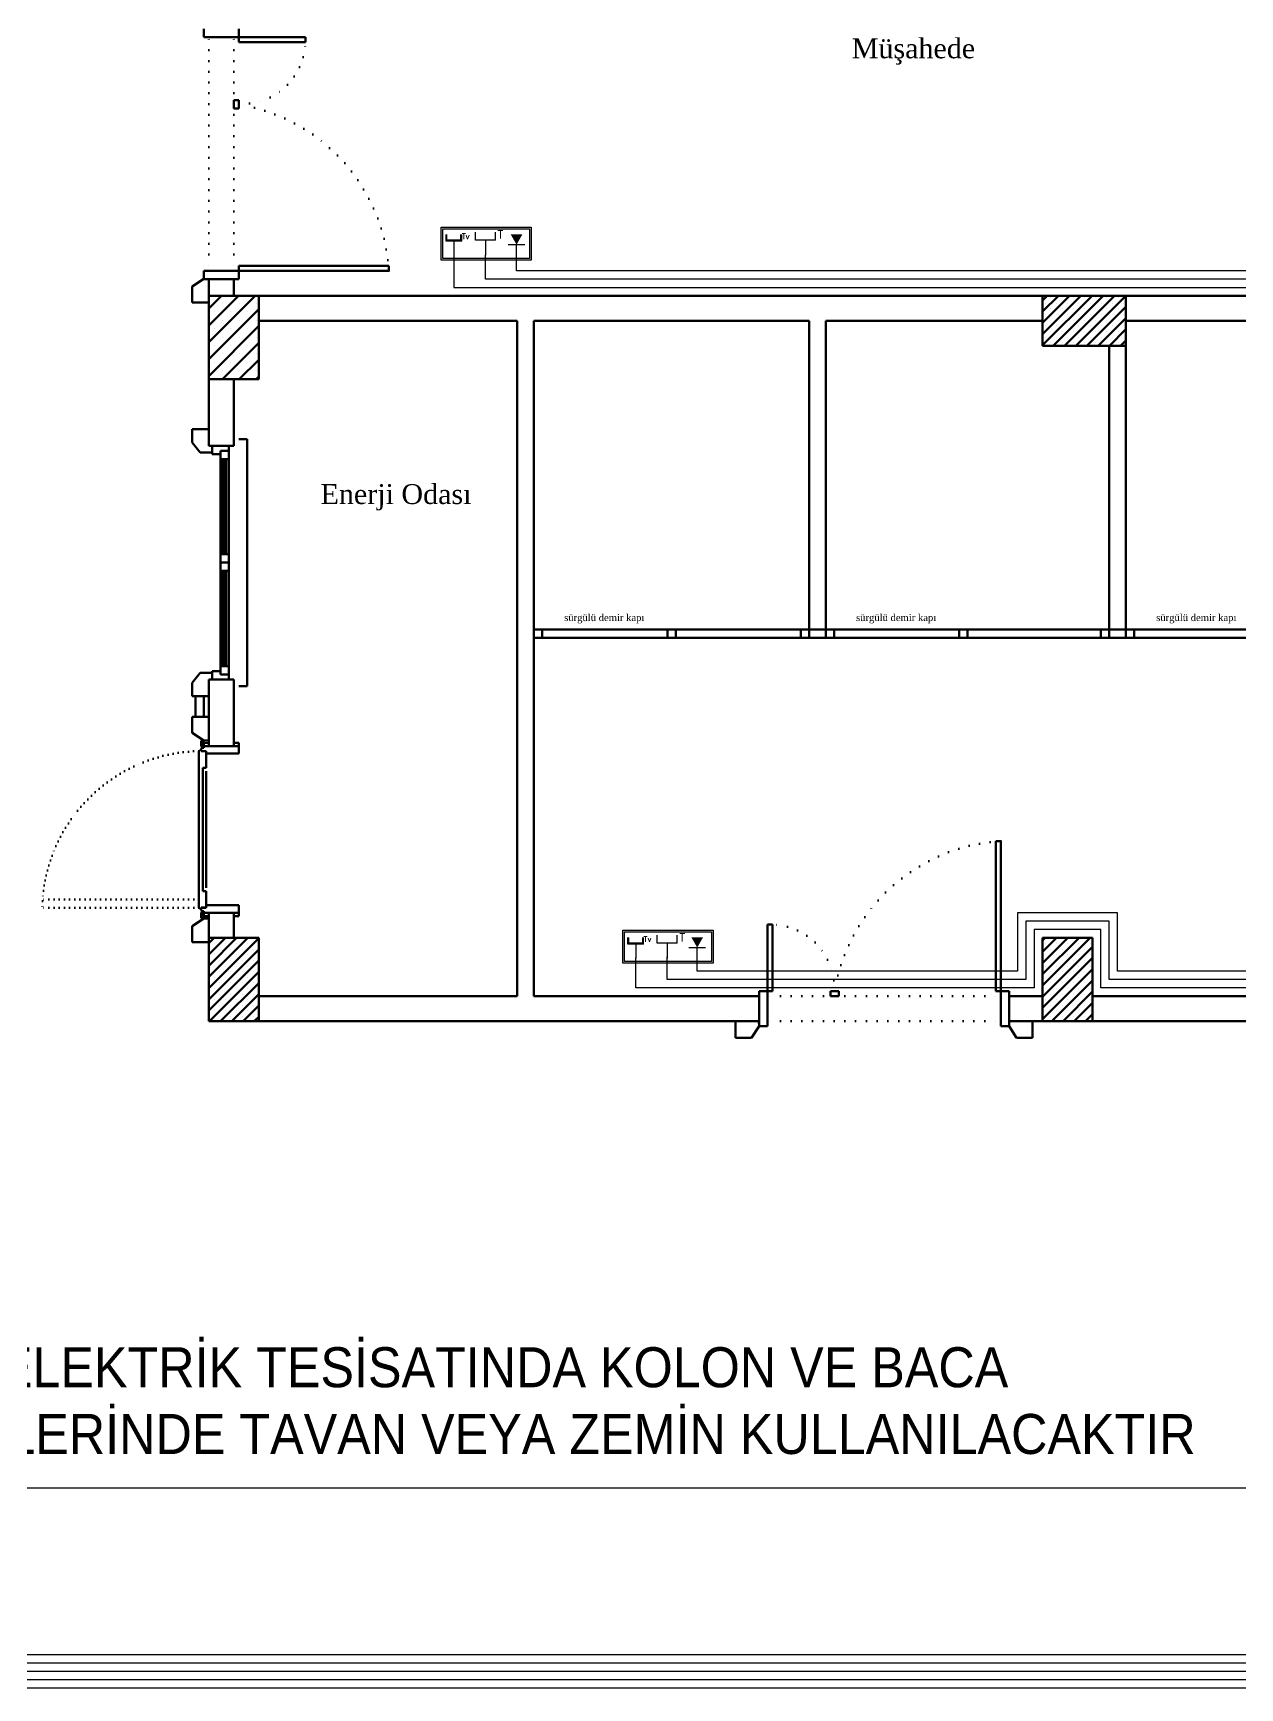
# Model space of a CAD drawing. Header units: millimetres. Extents: x 2046 to 14753, y 2361 to 29276.
# Drawn here: x 3135 to 3858, y 17176 to 18168 of the extents above; entities that cross this region are included whole.
import ezdxf

# ---------------------------------------------------------------- set-up
doc = ezdxf.new("R2010")
doc.units = ezdxf.units.MM
doc.linetypes.add('ACAD_ISO07W100', pattern=[3, 0, -3])
doc.linetypes.add('DOT', pattern=[6.35, 0, -6.35])
for name, color, linetype, lineweight in [('A.O. DUVAR', 7, 'Continuous', 50), ('priz', 12, 'Continuous', 25), ('TOPRAKLAMA', 44, 'Continuous', 18), ('yazi', 251, 'Continuous', 25)]:
    doc.layers.add(name, color=color, linetype=linetype, lineweight=lineweight)
for name, color, linetype in [('BLK-DATA', 2, 'Continuous'), ('Elektrik Yazı', 7, 'Continuous'), ('telefon', 6, 'Continuous'), ('tv', 4, 'Continuous')]:
    doc.layers.add(name, color=color, linetype=linetype)
doc.styles.add('A.O. MALZEME', font='times.ttf', dxfattribs={"height": 10})
doc.styles.add('ROMANS', font='romanstw.shx', dxfattribs={"width": 0.7})
doc.styles.add('UNIVCH', font='arial.ttf', dxfattribs={"width": 0.7, "height": 70})

# ---------------------------------------------------------------- blocks, each defined once
blk = doc.blocks.new('*U107')
at = {"layer": 'tv'}
for p, q in [((-7.8, 14.1), (-7.8, 20.6)), ((-7, 15), (-7, 20.6)), ((7, 15), (7, 20.6)), ((7.8, 14.1), (7.8, 20.6)), ((7.8, 14.1), (-7.8, 14.1)), ((7.8, 14.1), (-7.8, 14.1)), ((7, 15), (-7, 15)), ((0, 14.1), (0, 3.6))]:
    blk.add_line(p, q, dxfattribs=at)
blk.add_lwpolyline([(0, 3.6), (0, 0)], dxfattribs=at)
at = {"layer": 'tv', "color": 142, "style": 'ROMANS'}
blk.add_text('Tv', height=5.6, dxfattribs=at).set_placement((7.9, 16.2))
blk = doc.blocks.new('telefon')
at = {"layer": 'telefon'}
for p, q in [((-10, 15), (-10, 23)), ((10, 15), (10, 23)), ((10, 15), (-10, 15)), ((0, 15), (0, 0))]:
    blk.add_line(p, q, dxfattribs=at)
at = {"layer": 'telefon', "color": 142, "style": 'ROMANS'}
blk.add_text('T', height=8, dxfattribs=at).set_placement((12.3, 16.8))
blk = doc.blocks.new('*U108')
at = {"layer": 'tv'}
for p, q in [((-7.8, 14.1), (-7.8, 20.6)), ((-7, 15), (-7, 20.6)), ((7, 15), (7, 20.6)), ((7.8, 14.1), (7.8, 20.6)), ((7.8, 14.1), (-7.8, 14.1)), ((7.8, 14.1), (-7.8, 14.1)), ((7, 15), (-7, 15)), ((0, 14.1), (0, 3.6))]:
    blk.add_line(p, q, dxfattribs=at)
blk.add_lwpolyline([(0, 3.6), (0, 0)], dxfattribs=at)
at = {"layer": 'tv', "color": 142, "style": 'ROMANS'}
blk.add_text('Tv', height=5.6, dxfattribs=at).set_placement((7.9, 16.2))
blk = doc.blocks.new('DATA')
at = {"layer": 'BLK-DATA'}
for p, q in [((-10, 12.7), (10, 12.7)), ((0, 0), (0, 12.7))]:
    blk.add_line(p, q, dxfattribs=at)
blk.add_solid([(-7.1, 25.1), (7.1, 25.1), (0, 12.7)], dxfattribs=at)
blk = doc.blocks.new('ÖZEL NOT')
at = {"layer": 'Elektrik Yazı', "insert": (0, 81.17), "char_height": 24, "width": 884.0961, "attachment_point": 1, "style": 'UNIVCH'}
blk.add_mtext('{\\W0.9;NOT : ELEKTRİK TESİSATINDA KOLON VE BACA GEÇİŞLERİNDE TAVAN VEYA ZEMİN KULLANILACAKTIR}', dxfattribs=at)

msp = doc.modelspace()

# ---------------------------------------------------------------- linework, layer by layer
at = {"layer": 'A.O. DUVAR'}
for p, q in [((3236.96, 18165.858), (3236.96, 18170.858)), ((3257.96, 18170.858), (3257.96, 18165.858)), ((3257.96, 18165.858), (3236.96, 18165.858)), ((3257.96, 18162.858), (3257.96, 18165.858)), ((3257.96, 18165.858), (3297.96, 18165.858)), ((3297.96, 18162.858), (3257.96, 18162.858)), ((3297.96, 18165.858), (3297.96, 18162.858)), ((3257.96, 18128.121), (3254.96, 18128.121)), ((3254.96, 18128.121), (3254.96, 18123.121)), ((3254.96, 18123.121), (3257.96, 18123.121)), ((3257.96, 18123.121), (3257.96, 18128.121)), ((3257.96, 18025.858), (3236.96, 18025.858)), ((3236.96, 18025.858), (3236.96, 18020.858)), ((3236.96, 18020.858), (3257.96, 18020.858)), ((3239.96, 18010.858), (3239.96, 18020.858)), ((3239.96, 18020.858), (3254.96, 18020.858)), ((3254.96, 18020.858), (3254.96, 18010.858)), ((3347.96, 18028.858), (3257.96, 18028.858)), ((3257.96, 18028.858), (3257.96, 18025.858)), ((3257.96, 18025.858), (3347.96, 18025.858)), ((3257.96, 18020.858), (3257.96, 18025.858)), ((3347.96, 18025.858), (3347.96, 18028.858)), ((3239.96, 18010.858), (3269.96, 18010.858)), ((3239.96, 17960.858), (3239.96, 18010.858)), ((3254.96, 18010.858), (3239.96, 18010.858)), ((3269.96, 18010.858), (3269.96, 17960.858)), ((3269.96, 17995.858), (3269.96, 18010.858)), ((3269.96, 18010.858), (3739.96, 18010.858)), ((3739.96, 17980.858), (3739.96, 18010.858)), ((3739.96, 18010.858), (3789.96, 18010.858)), ((3739.96, 18010.858), (3739.96, 17995.858)), ((3789.96, 18010.858), (3789.96, 17980.858)), ((3789.96, 17995.858), (3789.96, 18010.858)), ((3789.96, 18010.858), (4304.96, 18010.858)), ((3239.96, 18006.858), (3239.96, 17930.858)), ((3239.96, 18006.858), (3239.96, 17930.858)), ((3424.96, 17995.858), (3269.96, 17995.858)), ((3424.96, 17590.858), (3424.96, 17995.858)), ((3599.96, 17995.858), (3434.96, 17995.858)), ((3434.96, 17995.858), (3434.96, 17590.858)), ((3599.96, 17810.858), (3599.96, 17995.858)), ((3739.96, 17995.858), (3609.96, 17995.858)), ((3609.96, 17995.858), (3609.96, 17810.858)), ((3954.96, 17995.858), (3789.96, 17995.858)), ((3789.96, 17980.858), (3739.96, 17980.858)), ((3789.96, 17980.858), (3779.96, 17980.858)), ((3779.96, 17980.858), (3779.96, 17810.858)), ((3789.96, 17810.858), (3789.96, 17980.858)), ((3269.96, 17960.858), (3239.96, 17960.858)), ((3254.96, 17960.858), (3239.96, 17960.858)), ((3239.96, 17960.858), (3239.96, 17920.858)), ((3254.96, 17920.858), (3254.96, 17960.858)), ((3239.96, 17920.858), (3254.96, 17920.858)), ((3241.96, 17915.858), (3241.96, 17920.858)), ((3241.96, 17920.858), (3251.96, 17920.858)), ((3241.96, 17915.858), (3241.96, 17920.858)), ((3241.96, 17920.858), (3251.96, 17920.858)), ((3251.96, 17920.858), (3251.96, 17917.858)), ((3251.96, 17920.858), (3251.96, 17917.858)), ((3257.96, 17924.858), (3262.96, 17924.858)), ((3257.96, 17924.858), (3262.96, 17924.858)), ((3262.96, 17924.858), (3262.96, 17776.858)), ((3262.96, 17924.858), (3262.96, 17776.858)), ((3246.96, 17915.858), (3241.96, 17915.858)), ((3246.96, 17915.858), (3241.96, 17915.858)), ((3251.96, 17917.858), (3246.96, 17917.858)), ((3246.96, 17917.858), (3246.96, 17915.858)), ((3246.96, 17912.858), (3246.96, 17917.858)), ((3246.96, 17917.858), (3251.96, 17917.858)), ((3251.96, 17917.858), (3246.96, 17917.858)), ((3246.96, 17917.858), (3246.96, 17915.858)), ((3246.96, 17912.858), (3246.96, 17917.858)), ((3246.96, 17917.858), (3251.96, 17917.858)), ((3246.96, 17855.858), (3246.96, 17912.858)), ((3251.96, 17912.858), (3246.96, 17912.858)), ((3246.96, 17855.858), (3246.96, 17912.858)), ((3251.96, 17912.858), (3246.96, 17912.858)), ((3248.46, 17912.858), (3248.46, 17855.858)), ((3248.46, 17912.858), (3248.46, 17855.858)), ((3249.46, 17912.858), (3249.46, 17855.858)), ((3249.46, 17912.858), (3249.46, 17855.858)), ((3250.46, 17912.858), (3250.46, 17855.858)), ((3250.46, 17912.858), (3250.46, 17855.858)), ((3251.96, 17917.858), (3251.96, 17912.858)), ((3251.96, 17917.858), (3251.96, 17912.858)), ((3251.96, 17912.858), (3251.96, 17855.858)), ((3251.96, 17912.858), (3251.96, 17855.858)), ((3246.96, 17850.858), (3246.96, 17855.858)), ((3246.96, 17855.858), (3251.96, 17855.858)), ((3246.96, 17850.858), (3246.96, 17855.858)), ((3246.96, 17855.858), (3251.96, 17855.858)), ((3251.96, 17855.858), (3251.96, 17850.858)), ((3251.96, 17855.858), (3251.96, 17850.858)), ((3251.96, 17850.858), (3246.96, 17850.858)), ((3251.96, 17850.858), (3246.96, 17850.858)), ((3246.96, 17850.858), (3246.96, 17845.858)), ((3251.96, 17850.858), (3246.96, 17850.858)), ((3251.96, 17850.858), (3246.96, 17850.858)), ((3246.96, 17850.858), (3246.96, 17845.858)), ((3246.96, 17845.858), (3251.96, 17845.858)), ((3246.96, 17845.858), (3246.96, 17788.858)), ((3246.96, 17845.858), (3251.96, 17845.858)), ((3246.96, 17845.858), (3246.96, 17788.858)), ((3248.46, 17788.858), (3248.46, 17845.858)), ((3248.46, 17788.858), (3248.46, 17845.858)), ((3249.46, 17788.858), (3249.46, 17845.858)), ((3249.46, 17788.858), (3249.46, 17845.858)), ((3250.46, 17788.858), (3250.46, 17845.858)), ((3250.46, 17788.858), (3250.46, 17845.858)), ((3251.96, 17845.858), (3251.96, 17850.858)), ((3251.96, 17845.858), (3251.96, 17850.858)), ((3251.96, 17788.858), (3251.96, 17845.858)), ((3251.96, 17788.858), (3251.96, 17845.858)), ((4304.96, 17810.858), (3434.96, 17810.858)), ((3434.96, 17810.858), (3439.96, 17810.858)), ((3434.96, 17805.858), (3434.96, 17810.858)), ((4304.96, 17805.858), (3434.96, 17805.858)), ((3439.96, 17805.858), (3434.96, 17805.858)), ((3439.96, 17810.858), (3439.96, 17805.858)), ((3514.96, 17810.858), (3519.96, 17810.858)), ((3514.96, 17805.858), (3514.96, 17810.858)), ((3519.96, 17805.858), (3514.96, 17805.858)), ((3519.96, 17810.858), (3519.96, 17805.858)), ((3594.96, 17810.858), (3599.96, 17810.858)), ((3594.96, 17805.858), (3594.96, 17810.858)), ((3599.96, 17805.858), (3594.96, 17805.858)), ((3599.96, 17810.858), (3599.96, 17805.858)), ((3609.96, 17810.858), (3599.96, 17810.858)), ((3609.96, 17810.858), (3614.96, 17810.858)), ((3609.96, 17805.858), (3609.96, 17810.858)), ((3614.96, 17805.858), (3609.96, 17805.858)), ((3614.96, 17810.858), (3614.96, 17805.858)), ((3689.96, 17810.858), (3694.96, 17810.858)), ((3689.96, 17805.858), (3689.96, 17810.858)), ((3694.96, 17805.858), (3689.96, 17805.858)), ((3694.96, 17810.858), (3694.96, 17805.858)), ((3774.96, 17810.858), (3779.96, 17810.858)), ((3774.96, 17805.858), (3774.96, 17810.858)), ((3779.96, 17805.858), (3774.96, 17805.858)), ((3779.96, 17810.858), (3779.96, 17805.858)), ((3779.96, 17810.858), (3789.96, 17810.858)), ((3789.96, 17810.858), (3794.96, 17810.858)), ((3789.96, 17805.858), (3789.96, 17810.858)), ((3794.96, 17805.858), (3789.96, 17805.858)), ((3794.96, 17810.858), (3794.96, 17805.858)), ((3241.96, 17785.858), (3241.96, 17780.858)), ((3246.96, 17785.858), (3241.96, 17785.858)), ((3241.96, 17785.858), (3241.96, 17780.858)), ((3246.96, 17785.858), (3241.96, 17785.858)), ((3251.96, 17788.858), (3246.96, 17788.858)), ((3246.96, 17788.858), (3246.96, 17783.858)), ((3251.96, 17788.858), (3246.96, 17788.858)), ((3246.96, 17788.858), (3246.96, 17783.858)), ((3246.96, 17783.858), (3246.96, 17785.858)), ((3246.96, 17783.858), (3246.96, 17785.858)), ((3251.96, 17783.858), (3246.96, 17783.858)), ((3246.96, 17783.858), (3251.96, 17783.858)), ((3251.96, 17783.858), (3246.96, 17783.858)), ((3246.96, 17783.858), (3251.96, 17783.858)), ((3251.96, 17783.858), (3251.96, 17788.858)), ((3251.96, 17783.858), (3251.96, 17788.858)), ((3251.96, 17780.858), (3251.96, 17783.858)), ((3251.96, 17780.858), (3251.96, 17783.858)), ((3239.96, 17780.858), (3239.96, 17740.858)), ((3254.96, 17780.858), (3239.96, 17780.858)), ((3241.96, 17780.858), (3251.96, 17780.858)), ((3241.96, 17780.858), (3251.96, 17780.858)), ((3254.96, 17740.858), (3254.96, 17780.858)), ((3262.96, 17776.858), (3257.96, 17776.858)), ((3262.96, 17776.858), (3257.96, 17776.858)), ((3231.96, 17770.858), (3231.96, 17758.386)), ((3236.96, 17770.858), (3236.96, 17758.386)), ((3239.96, 17770.858), (3239.96, 17758.386)), ((3239.96, 17770.858), (3239.96, 17758.386)), ((3235.96, 17744.388), (3235.46, 17743.888)), ((3235.46, 17743.888), (3235.46, 17740.888)), ((3236.91, 17744.388), (3235.96, 17744.388)), ((3236.91, 17740.388), (3236.91, 17744.388)), ((3236.96, 17740.91), (3236.96, 17742.91)), ((3236.96, 17742.91), (3239.96, 17742.91)), ((3239.96, 17742.91), (3239.96, 17740.91)), ((3257.96, 17742.91), (3254.96, 17742.91)), ((3254.96, 17742.91), (3254.96, 17740.91)), ((3257.96, 17740.91), (3257.96, 17742.91)), ((3234.899, 17738.411), (3234.033, 17737.911)), ((3234.033, 17737.911), (3234.033, 17643.858)), ((3235.399, 17738.411), (3234.899, 17738.411)), ((3235.399, 17738.411), (3235.4, 17737.726)), ((3235.4, 17737.726), (3238.399, 17737.726)), ((3235.46, 17740.888), (3235.96, 17740.388)), ((3235.46, 17739.388), (3235.96, 17739.888)), ((3235.46, 17737.91), (3235.46, 17739.388)), ((3238.46, 17737.91), (3235.46, 17737.91)), ((3235.96, 17740.388), (3236.91, 17740.388)), ((3235.96, 17739.888), (3236.96, 17739.888)), ((3236.96, 17740.91), (3239.96, 17740.91)), ((3236.96, 17739.888), (3236.96, 17740.91)), ((3238.399, 17727.726), (3238.399, 17737.726)), ((3238.46, 17736.41), (3238.46, 17737.91)), ((3257.96, 17736.41), (3238.46, 17736.41)), ((3239.96, 17740.91), (3254.96, 17740.91)), ((3239.96, 17740.858), (3254.96, 17740.858)), ((3254.96, 17740.91), (3257.96, 17740.91)), ((3257.96, 17740.91), (3257.96, 17736.41)), ((3236.399, 17653.91), (3236.399, 17727.726)), ((3238.399, 17727.726), (3236.399, 17727.726)), ((3238.399, 17655.91), (3238.399, 17725.726)), ((3714.96, 17683.858), (3711.96, 17683.858)), ((3711.96, 17683.858), (3711.96, 17593.858)), ((3714.96, 17593.858), (3714.96, 17683.858)), ((3238.395, 17653.91), (3236.399, 17653.91)), ((3238.399, 17646.911), (3238.399, 17653.91)), ((3234.033, 17643.858), (3234.899, 17643.358)), ((3234.899, 17643.358), (3235.399, 17643.358)), ((3235.399, 17643.358), (3235.399, 17643.983)), ((3238.399, 17643.983), (3235.399, 17643.983)), ((3235.46, 17643.91), (3235.46, 17642.358)), ((3238.46, 17643.91), (3235.46, 17643.91)), ((3238.399, 17643.983), (3238.399, 17646.911)), ((3257.96, 17645.41), (3238.46, 17645.41)), ((3238.46, 17645.41), (3238.46, 17643.91)), ((3257.96, 17640.91), (3257.96, 17645.41)), ((3235.46, 17642.358), (3235.96, 17641.858)), ((3235.46, 17640.933), (3235.96, 17641.433)), ((3235.46, 17637.933), (3235.46, 17640.933)), ((3235.96, 17637.433), (3235.46, 17637.933)), ((3235.96, 17641.858), (3236.96, 17641.858)), ((3235.96, 17641.433), (3236.91, 17641.433)), ((3236.91, 17637.433), (3235.96, 17637.433)), ((3236.91, 17641.433), (3236.91, 17637.433)), ((3236.96, 17641.858), (3236.96, 17640.91)), ((3236.96, 17640.91), (3236.96, 17638.91)), ((3236.96, 17640.91), (3239.96, 17640.91)), ((3236.96, 17638.91), (3239.96, 17638.91)), ((3239.96, 17640.91), (3254.96, 17640.91)), ((3239.96, 17638.91), (3239.96, 17640.91)), ((3254.96, 17640.858), (3239.96, 17640.858)), ((3239.96, 17640.858), (3239.96, 17625.858)), ((3254.96, 17638.91), (3254.96, 17640.91)), ((3254.96, 17640.91), (3257.96, 17640.91)), ((3254.96, 17625.858), (3254.96, 17640.858)), ((3257.96, 17638.91), (3254.96, 17638.91)), ((3257.96, 17640.91), (3257.96, 17638.91)), ((3574.96, 17633.858), (3577.96, 17633.858)), ((3574.96, 17593.858), (3574.96, 17633.858)), ((3577.96, 17633.858), (3577.96, 17593.858)), ((3239.96, 17625.858), (3269.96, 17625.858)), ((3239.96, 17575.858), (3239.96, 17625.858)), ((3239.96, 17625.858), (3254.96, 17625.858)), ((3269.96, 17625.858), (3269.96, 17575.858)), ((3739.96, 17625.858), (3769.96, 17625.858)), ((3739.96, 17575.858), (3739.96, 17625.858)), ((3769.96, 17625.858), (3769.96, 17575.858)), ((3569.96, 17572.858), (3569.96, 17593.858)), ((3569.96, 17593.858), (3574.96, 17593.858)), ((3577.96, 17593.858), (3574.96, 17593.858)), ((3574.96, 17593.858), (3574.96, 17572.858)), ((3617.698, 17593.858), (3612.698, 17593.858)), ((3612.698, 17593.858), (3612.698, 17590.858)), ((3617.698, 17590.858), (3617.698, 17593.858)), ((3711.96, 17593.858), (3714.96, 17593.858)), ((3719.96, 17593.858), (3714.96, 17593.858)), ((3714.96, 17593.858), (3714.96, 17572.858)), ((3719.96, 17572.858), (3719.96, 17593.858)), ((3269.96, 17575.858), (3269.96, 17590.858)), ((3269.96, 17590.858), (3424.96, 17590.858)), ((3434.96, 17590.858), (3569.96, 17590.858)), ((3569.96, 17590.858), (3569.96, 17575.858)), ((3612.698, 17590.858), (3617.698, 17590.858)), ((3719.96, 17590.858), (3739.96, 17590.858)), ((3719.96, 17575.858), (3719.96, 17590.858)), ((3739.96, 17590.858), (3739.96, 17575.858)), ((3769.96, 17575.858), (3769.96, 17590.858)), ((3769.96, 17590.858), (3969.96, 17590.858)), ((3269.96, 17575.858), (3239.96, 17575.858)), ((3569.96, 17575.858), (3269.96, 17575.858)), ((3739.96, 17575.858), (3719.96, 17575.858)), ((3769.96, 17575.858), (3739.96, 17575.858)), ((3969.96, 17575.858), (3769.96, 17575.858)), ((3574.96, 17572.858), (3569.96, 17572.858)), ((3714.96, 17572.858), (3719.96, 17572.858))]:
    msp.add_line(p, q, dxfattribs=at)
at = {"layer": 'A.O. DUVAR', "linetype": 'DOT'}
for p, q in [((3239.96, 18125.858), (3239.96, 18165.858)), ((3254.96, 18125.858), (3254.96, 18165.858)), ((3239.96, 18125.858), (3239.96, 18025.858)), ((3254.96, 18125.858), (3254.96, 18025.858)), ((3614.96, 17590.858), (3574.96, 17590.858)), ((3614.96, 17590.858), (3714.96, 17590.858)), ((3614.96, 17575.858), (3574.96, 17575.858)), ((3614.96, 17575.858), (3714.96, 17575.858))]:
    msp.add_line(p, q, dxfattribs=at)
at = {"layer": 'A.O. DUVAR', "ltscale": 100}
for p, q in [((3236.96, 18020.941), (3229.96, 18016.419)), ((3236.96, 18020.941), (3229.96, 18016.419)), ((3239.96, 18020.858), (3236.96, 18020.941)), ((3239.96, 18020.858), (3236.96, 18020.941)), ((3239.96, 18016.858), (3239.96, 18020.858)), ((3239.96, 18016.858), (3239.96, 18020.858)), ((3229.96, 18016.419), (3229.96, 18006.858)), ((3229.96, 18016.419), (3229.96, 18006.858)), ((3239.96, 18006.858), (3239.96, 18016.858)), ((3239.96, 18016.858), (3239.96, 18016.858)), ((3239.96, 18006.858), (3239.96, 18016.858)), ((3239.96, 18016.858), (3239.96, 18016.858)), ((3229.96, 18006.858), (3239.96, 18006.858)), ((3229.96, 18006.858), (3239.96, 18006.858)), ((3229.96, 17922.873), (3229.96, 17930.858)), ((3229.96, 17930.858), (3239.96, 17930.858)), ((3229.96, 17922.873), (3229.96, 17930.858)), ((3229.96, 17930.858), (3239.96, 17930.858)), ((3239.96, 17930.858), (3239.96, 17920.858)), ((3239.96, 17930.858), (3239.96, 17920.858)), ((3234.759, 17916.858), (3229.96, 17922.873)), ((3234.759, 17916.858), (3229.96, 17922.873)), ((3239.96, 17920.858), (3241.96, 17920.858)), ((3239.96, 17920.858), (3241.96, 17920.858)), ((3241.96, 17920.858), (3241.96, 17916.858)), ((3241.96, 17920.858), (3241.96, 17916.858)), ((3241.96, 17916.858), (3234.759, 17916.858)), ((3241.96, 17916.858), (3234.759, 17916.858)), ((3234.759, 17784.858), (3229.96, 17778.843)), ((3234.759, 17784.858), (3229.96, 17778.843)), ((3241.96, 17784.858), (3234.759, 17784.858)), ((3241.96, 17784.858), (3234.759, 17784.858)), ((3241.96, 17780.858), (3241.96, 17784.858)), ((3241.96, 17780.858), (3241.96, 17784.858)), ((3229.96, 17778.843), (3229.96, 17770.858)), ((3229.96, 17778.843), (3229.96, 17770.858)), ((3239.96, 17770.858), (3239.96, 17780.858)), ((3239.96, 17780.858), (3241.96, 17780.858)), ((3239.96, 17770.858), (3239.96, 17780.858)), ((3239.96, 17780.858), (3241.96, 17780.858)), ((3229.96, 17770.858), (3239.96, 17770.858)), ((3229.96, 17770.858), (3239.96, 17770.858)), ((3229.96, 17748.825), (3229.96, 17758.386)), ((3229.96, 17758.386), (3239.96, 17758.386)), ((3229.96, 17748.825), (3229.96, 17758.386)), ((3229.96, 17758.386), (3239.96, 17758.386)), ((3239.96, 17758.386), (3239.96, 17748.386)), ((3239.96, 17758.386), (3239.96, 17748.386)), ((3236.96, 17744.303), (3229.96, 17748.825)), ((3236.96, 17744.303), (3229.96, 17748.825)), ((3239.96, 17744.386), (3236.96, 17744.303)), ((3239.96, 17744.386), (3236.96, 17744.303)), ((3239.96, 17748.386), (3239.96, 17748.386)), ((3239.96, 17748.386), (3239.96, 17744.386)), ((3239.96, 17748.386), (3239.96, 17748.386)), ((3239.96, 17748.386), (3239.96, 17744.386)), ((3236.96, 17637.465), (3229.96, 17632.943)), ((3236.96, 17637.465), (3229.96, 17632.943)), ((3229.96, 17632.943), (3229.96, 17623.383)), ((3229.96, 17632.943), (3229.96, 17623.383)), ((3239.96, 17637.383), (3236.96, 17637.465)), ((3239.96, 17637.383), (3236.96, 17637.465)), ((3239.96, 17633.383), (3239.96, 17637.383)), ((3239.96, 17633.383), (3239.96, 17637.383)), ((3239.96, 17623.383), (3239.96, 17633.383)), ((3239.96, 17633.383), (3239.96, 17633.383)), ((3239.96, 17623.383), (3239.96, 17633.383)), ((3239.96, 17633.383), (3239.96, 17633.383)), ((3229.96, 17623.383), (3239.96, 17623.383)), ((3229.96, 17623.383), (3239.96, 17623.383)), ((3555.878, 17565.858), (3555.878, 17575.858)), ((3555.878, 17575.858), (3565.878, 17575.858)), ((3555.878, 17565.858), (3555.878, 17575.858)), ((3555.878, 17575.858), (3565.878, 17575.858)), ((3565.878, 17575.858), (3565.878, 17575.858)), ((3565.878, 17575.858), (3569.878, 17575.858)), ((3565.878, 17575.858), (3565.878, 17575.858)), ((3565.878, 17575.858), (3569.878, 17575.858)), ((3569.878, 17575.858), (3569.96, 17572.858)), ((3569.878, 17575.858), (3569.96, 17572.858)), ((3719.96, 17575.858), (3719.878, 17572.858)), ((3719.96, 17575.858), (3719.878, 17572.858)), ((3723.96, 17575.858), (3719.96, 17575.858)), ((3723.96, 17575.858), (3719.96, 17575.858)), ((3733.96, 17575.858), (3723.96, 17575.858)), ((3723.96, 17575.858), (3723.96, 17575.858)), ((3733.96, 17575.858), (3723.96, 17575.858)), ((3723.96, 17575.858), (3723.96, 17575.858)), ((3733.96, 17565.858), (3733.96, 17575.858)), ((3733.96, 17565.858), (3733.96, 17575.858)), ((3565.439, 17565.858), (3555.878, 17565.858)), ((3565.439, 17565.858), (3555.878, 17565.858)), ((3569.96, 17572.858), (3565.439, 17565.858)), ((3569.96, 17572.858), (3565.439, 17565.858)), ((3719.878, 17572.858), (3724.4, 17565.858)), ((3719.878, 17572.858), (3724.4, 17565.858)), ((3724.4, 17565.858), (3733.96, 17565.858)), ((3724.4, 17565.858), (3733.96, 17565.858))]:
    msp.add_line(p, q, dxfattribs=at)
at = {"layer": 'A.O. DUVAR', "linetype": 'Continuous', "ltscale": 10}
for p, q in [((3239.96, 18003.172), (3247.646, 18010.858)), ((3239.96, 17993.07), (3257.749, 18010.858)), ((3239.96, 17982.967), (3267.852, 18010.858)), ((3739.96, 18008.136), (3742.683, 18010.858)), ((3739.96, 18001.4), (3749.418, 18010.858)), ((3739.96, 17994.665), (3756.153, 18010.858)), ((3739.96, 17987.93), (3762.889, 18010.858)), ((3739.96, 17981.195), (3769.624, 18010.858)), ((3744.896, 18009.704), (3744.896, 18009.704)), ((3746.359, 17980.858), (3776.359, 18010.858)), ((3751.631, 18009.704), (3751.631, 18009.704)), ((3753.094, 17980.858), (3783.094, 18010.858)), ((3758.366, 18009.704), (3758.366, 18009.704)), ((3759.829, 17980.858), (3789.829, 18010.858)), ((3765.102, 18009.704), (3765.102, 18009.704)), ((3771.837, 18009.704), (3771.837, 18009.704)), ((3778.572, 18009.704), (3778.572, 18009.704)), ((3785.307, 18009.704), (3785.307, 18009.704)), ((3239.96, 17972.864), (3269.96, 18002.864)), ((3243.124, 18001.285), (3243.124, 18001.285)), ((3248.176, 18006.336), (3248.176, 18006.336)), ((3253.227, 18001.285), (3253.227, 18001.285)), ((3258.278, 18006.336), (3258.278, 18006.336)), ((3263.33, 18001.285), (3263.33, 18001.285)), ((3268.381, 18006.336), (3268.381, 18006.336)), ((3741.528, 18006.336), (3741.528, 18006.336)), ((3744.896, 18002.968), (3744.896, 18002.968)), ((3748.264, 18006.336), (3748.264, 18006.336)), ((3751.631, 18002.968), (3751.631, 18002.968)), ((3754.999, 18006.336), (3754.999, 18006.336)), ((3758.366, 18002.968), (3758.366, 18002.968)), ((3761.734, 18006.336), (3761.734, 18006.336)), ((3765.102, 18002.968), (3765.102, 18002.968)), ((3766.565, 17980.858), (3789.96, 18004.254)), ((3768.469, 18006.336), (3768.469, 18006.336)), ((3771.837, 18002.968), (3771.837, 18002.968)), ((3775.204, 18006.336), (3775.204, 18006.336)), ((3778.572, 18002.968), (3778.572, 18002.968)), ((3781.94, 18006.336), (3781.94, 18006.336)), ((3785.307, 18002.968), (3785.307, 18002.968)), ((3788.675, 18006.336), (3788.675, 18006.336)), ((3239.96, 17962.761), (3269.96, 17992.761)), ((3243.124, 17991.182), (3243.124, 17991.182)), ((3248.176, 17996.233), (3248.176, 17996.233)), ((3253.227, 17991.182), (3253.227, 17991.182)), ((3258.278, 17996.233), (3258.278, 17996.233)), ((3263.33, 17991.182), (3263.33, 17991.182)), ((3268.381, 17996.233), (3268.381, 17996.233)), ((3741.528, 17999.601), (3741.528, 17999.601)), ((3741.528, 17992.866), (3741.528, 17992.866)), ((3744.896, 17996.233), (3744.896, 17996.233)), ((3748.264, 17999.601), (3748.264, 17999.601)), ((3748.264, 17992.866), (3748.264, 17992.866)), ((3751.631, 17996.233), (3751.631, 17996.233)), ((3754.999, 17999.601), (3754.999, 17999.601)), ((3754.999, 17992.866), (3754.999, 17992.866)), ((3758.366, 17996.233), (3758.366, 17996.233)), ((3761.734, 17999.601), (3761.734, 17999.601)), ((3761.734, 17992.866), (3761.734, 17992.866)), ((3765.102, 17996.233), (3765.102, 17996.233)), ((3768.469, 17999.601), (3768.469, 17999.601)), ((3768.469, 17992.866), (3768.469, 17992.866)), ((3771.837, 17996.233), (3771.837, 17996.233)), ((3773.3, 17980.858), (3789.96, 17997.519)), ((3775.204, 17999.601), (3775.204, 17999.601)), ((3775.204, 17992.866), (3775.204, 17992.866)), ((3778.572, 17996.233), (3778.572, 17996.233)), ((3780.035, 17980.858), (3789.96, 17990.784)), ((3781.94, 17999.601), (3781.94, 17999.601)), ((3781.94, 17992.866), (3781.94, 17992.866)), ((3785.307, 17996.233), (3785.307, 17996.233)), ((3788.675, 17999.601), (3788.675, 17999.601)), ((3788.675, 17992.866), (3788.675, 17992.866)), ((3243.124, 17981.079), (3243.124, 17981.079)), ((3248.16, 17960.858), (3269.96, 17982.658)), ((3248.176, 17986.13), (3248.176, 17986.13)), ((3253.227, 17981.079), (3253.227, 17981.079)), ((3258.278, 17986.13), (3258.278, 17986.13)), ((3263.33, 17981.079), (3263.33, 17981.079)), ((3268.381, 17986.13), (3268.381, 17986.13)), ((3741.528, 17986.13), (3741.528, 17986.13)), ((3744.896, 17989.498), (3744.896, 17989.498)), ((3744.896, 17982.763), (3744.896, 17982.763)), ((3748.264, 17986.13), (3748.264, 17986.13)), ((3751.631, 17989.498), (3751.631, 17989.498)), ((3751.631, 17982.763), (3751.631, 17982.763)), ((3754.999, 17986.13), (3754.999, 17986.13)), ((3758.366, 17989.498), (3758.366, 17989.498)), ((3758.366, 17982.763), (3758.366, 17982.763)), ((3761.734, 17986.13), (3761.734, 17986.13)), ((3765.102, 17989.498), (3765.102, 17989.498)), ((3765.102, 17982.763), (3765.102, 17982.763)), ((3768.469, 17986.13), (3768.469, 17986.13)), ((3771.837, 17989.498), (3771.837, 17989.498)), ((3771.837, 17982.763), (3771.837, 17982.763)), ((3775.204, 17986.13), (3775.204, 17986.13)), ((3778.572, 17989.498), (3778.572, 17989.498)), ((3778.572, 17982.763), (3778.572, 17982.763)), ((3781.94, 17986.13), (3781.94, 17986.13)), ((3785.307, 17989.498), (3785.307, 17989.498)), ((3785.307, 17982.763), (3785.307, 17982.763)), ((3786.77, 17980.858), (3789.96, 17984.049)), ((3788.675, 17986.13), (3788.675, 17986.13)), ((3243.124, 17970.976), (3243.124, 17970.976)), ((3248.176, 17976.028), (3248.176, 17976.028)), ((3253.227, 17970.976), (3253.227, 17970.976)), ((3258.263, 17960.858), (3269.96, 17972.556)), ((3258.278, 17976.028), (3258.278, 17976.028)), ((3263.33, 17970.976), (3263.33, 17970.976)), ((3268.381, 17976.028), (3268.381, 17976.028)), ((3243.124, 17960.874), (3243.124, 17960.874)), ((3248.176, 17965.925), (3248.176, 17965.925)), ((3253.227, 17960.874), (3253.227, 17960.874)), ((3258.278, 17965.925), (3258.278, 17965.925)), ((3263.33, 17960.874), (3263.33, 17960.874)), ((3268.366, 17960.858), (3269.96, 17962.453)), ((3268.381, 17965.925), (3268.381, 17965.925)), ((3239.96, 17622.634), (3243.185, 17625.858)), ((3239.96, 17615.899), (3249.92, 17625.858)), ((3239.96, 17609.164), (3256.655, 17625.858)), ((3239.96, 17602.428), (3263.39, 17625.858)), ((3239.96, 17595.693), (3269.96, 17625.693)), ((3246.492, 17625.798), (3246.492, 17625.798)), ((3253.227, 17625.798), (3253.227, 17625.798)), ((3259.962, 17625.798), (3259.962, 17625.798)), ((3266.697, 17625.798), (3266.697, 17625.798)), ((3739.96, 17624.23), (3741.589, 17625.858)), ((3739.96, 17617.495), (3748.324, 17625.858)), ((3739.96, 17610.759), (3755.059, 17625.858)), ((3739.96, 17604.024), (3761.795, 17625.858)), ((3739.96, 17597.289), (3768.53, 17625.858)), ((3744.896, 17625.798), (3744.896, 17625.798)), ((3751.631, 17625.798), (3751.631, 17625.798)), ((3758.366, 17625.798), (3758.366, 17625.798)), ((3765.102, 17625.798), (3765.102, 17625.798)), ((3239.96, 17588.958), (3269.96, 17618.958)), ((3243.124, 17622.43), (3243.124, 17622.43)), ((3243.124, 17615.695), (3243.124, 17615.695)), ((3246.492, 17619.063), (3246.492, 17619.063)), ((3249.859, 17622.43), (3249.859, 17622.43)), ((3249.859, 17615.695), (3249.859, 17615.695)), ((3253.227, 17619.063), (3253.227, 17619.063)), ((3256.595, 17622.43), (3256.595, 17622.43)), ((3256.595, 17615.695), (3256.595, 17615.695)), ((3259.962, 17619.063), (3259.962, 17619.063)), ((3263.33, 17622.43), (3263.33, 17622.43)), ((3263.33, 17615.695), (3263.33, 17615.695)), ((3266.697, 17619.063), (3266.697, 17619.063)), ((3739.96, 17590.554), (3769.96, 17620.554)), ((3739.96, 17583.819), (3769.96, 17613.819)), ((3741.528, 17622.43), (3741.528, 17622.43)), ((3741.528, 17615.695), (3741.528, 17615.695)), ((3744.896, 17619.063), (3744.896, 17619.063)), ((3748.264, 17622.43), (3748.264, 17622.43)), ((3748.264, 17615.695), (3748.264, 17615.695)), ((3751.631, 17619.063), (3751.631, 17619.063)), ((3754.999, 17622.43), (3754.999, 17622.43)), ((3754.999, 17615.695), (3754.999, 17615.695)), ((3758.366, 17619.063), (3758.366, 17619.063)), ((3761.734, 17622.43), (3761.734, 17622.43)), ((3761.734, 17615.695), (3761.734, 17615.695)), ((3765.102, 17619.063), (3765.102, 17619.063)), ((3768.469, 17622.43), (3768.469, 17622.43)), ((3768.469, 17615.695), (3768.469, 17615.695)), ((3239.96, 17582.223), (3269.96, 17612.223)), ((3240.331, 17575.858), (3269.96, 17605.488)), ((3243.124, 17608.96), (3243.124, 17608.96)), ((3246.492, 17612.327), (3246.492, 17612.327)), ((3246.492, 17605.592), (3246.492, 17605.592)), ((3249.859, 17608.96), (3249.859, 17608.96)), ((3253.227, 17612.327), (3253.227, 17612.327)), ((3253.227, 17605.592), (3253.227, 17605.592)), ((3256.595, 17608.96), (3256.595, 17608.96)), ((3259.962, 17612.327), (3259.962, 17612.327)), ((3259.962, 17605.592), (3259.962, 17605.592)), ((3263.33, 17608.96), (3263.33, 17608.96)), ((3266.697, 17612.327), (3266.697, 17612.327)), ((3266.697, 17605.592), (3266.697, 17605.592)), ((3739.96, 17577.083), (3769.96, 17607.083)), ((3741.528, 17608.96), (3741.528, 17608.96)), ((3744.896, 17612.327), (3744.896, 17612.327)), ((3744.896, 17605.592), (3744.896, 17605.592)), ((3748.264, 17608.96), (3748.264, 17608.96)), ((3751.631, 17612.327), (3751.631, 17612.327)), ((3751.631, 17605.592), (3751.631, 17605.592)), ((3754.999, 17608.96), (3754.999, 17608.96)), ((3758.366, 17612.327), (3758.366, 17612.327)), ((3758.366, 17605.592), (3758.366, 17605.592)), ((3761.734, 17608.96), (3761.734, 17608.96)), ((3765.102, 17612.327), (3765.102, 17612.327)), ((3765.102, 17605.592), (3765.102, 17605.592)), ((3768.469, 17608.96), (3768.469, 17608.96)), ((3243.124, 17602.225), (3243.124, 17602.225)), ((3243.124, 17595.489), (3243.124, 17595.489)), ((3246.492, 17598.857), (3246.492, 17598.857)), ((3247.066, 17575.858), (3269.96, 17598.752)), ((3249.859, 17602.225), (3249.859, 17602.225)), ((3249.859, 17595.489), (3249.859, 17595.489)), ((3253.227, 17598.857), (3253.227, 17598.857)), ((3256.595, 17602.225), (3256.595, 17602.225)), ((3256.595, 17595.489), (3256.595, 17595.489)), ((3259.962, 17598.857), (3259.962, 17598.857)), ((3263.33, 17602.225), (3263.33, 17602.225)), ((3263.33, 17595.489), (3263.33, 17595.489)), ((3266.697, 17598.857), (3266.697, 17598.857)), ((3741.528, 17602.225), (3741.528, 17602.225)), ((3741.528, 17595.489), (3741.528, 17595.489)), ((3744.896, 17598.857), (3744.896, 17598.857)), ((3745.471, 17575.858), (3769.96, 17600.348)), ((3748.264, 17602.225), (3748.264, 17602.225)), ((3748.264, 17595.489), (3748.264, 17595.489)), ((3751.631, 17598.857), (3751.631, 17598.857)), ((3752.206, 17575.858), (3769.96, 17593.613)), ((3754.999, 17602.225), (3754.999, 17602.225)), ((3754.999, 17595.489), (3754.999, 17595.489)), ((3758.366, 17598.857), (3758.366, 17598.857)), ((3761.734, 17602.225), (3761.734, 17602.225)), ((3761.734, 17595.489), (3761.734, 17595.489)), ((3765.102, 17598.857), (3765.102, 17598.857)), ((3768.469, 17602.225), (3768.469, 17602.225)), ((3768.469, 17595.489), (3768.469, 17595.489)), ((3243.124, 17588.754), (3243.124, 17588.754)), ((3246.492, 17592.122), (3246.492, 17592.122)), ((3246.492, 17585.387), (3246.492, 17585.387)), ((3249.859, 17588.754), (3249.859, 17588.754)), ((3253.227, 17592.122), (3253.227, 17592.122)), ((3253.227, 17585.387), (3253.227, 17585.387)), ((3253.802, 17575.858), (3269.96, 17592.017)), ((3256.595, 17588.754), (3256.595, 17588.754)), ((3259.962, 17592.122), (3259.962, 17592.122)), ((3259.962, 17585.387), (3259.962, 17585.387)), ((3260.537, 17575.858), (3269.96, 17585.282)), ((3263.33, 17588.754), (3263.33, 17588.754)), ((3266.697, 17592.122), (3266.697, 17592.122)), ((3266.697, 17585.387), (3266.697, 17585.387)), ((3741.528, 17588.754), (3741.528, 17588.754)), ((3744.896, 17592.122), (3744.896, 17592.122)), ((3744.896, 17585.387), (3744.896, 17585.387)), ((3748.264, 17588.754), (3748.264, 17588.754)), ((3751.631, 17592.122), (3751.631, 17592.122)), ((3751.631, 17585.387), (3751.631, 17585.387)), ((3754.999, 17588.754), (3754.999, 17588.754)), ((3758.366, 17592.122), (3758.366, 17592.122)), ((3758.366, 17585.387), (3758.366, 17585.387)), ((3758.941, 17575.858), (3769.96, 17586.878)), ((3761.734, 17588.754), (3761.734, 17588.754)), ((3765.102, 17592.122), (3765.102, 17592.122)), ((3765.102, 17585.387), (3765.102, 17585.387)), ((3768.469, 17588.754), (3768.469, 17588.754)), ((3243.124, 17582.019), (3243.124, 17582.019)), ((3246.492, 17578.651), (3246.492, 17578.651)), ((3249.859, 17582.019), (3249.859, 17582.019)), ((3253.227, 17578.651), (3253.227, 17578.651)), ((3256.595, 17582.019), (3256.595, 17582.019)), ((3259.962, 17578.651), (3259.962, 17578.651)), ((3263.33, 17582.019), (3263.33, 17582.019)), ((3266.697, 17578.651), (3266.697, 17578.651)), ((3267.272, 17575.858), (3269.96, 17578.547)), ((3741.528, 17582.019), (3741.528, 17582.019)), ((3744.896, 17578.651), (3744.896, 17578.651)), ((3748.264, 17582.019), (3748.264, 17582.019)), ((3751.631, 17578.651), (3751.631, 17578.651)), ((3754.999, 17582.019), (3754.999, 17582.019)), ((3758.366, 17578.651), (3758.366, 17578.651)), ((3761.734, 17582.019), (3761.734, 17582.019)), ((3765.102, 17578.651), (3765.102, 17578.651)), ((3765.676, 17575.858), (3769.96, 17580.143)), ((3768.469, 17582.019), (3768.469, 17582.019))]:
    msp.add_line(p, q, dxfattribs=at)
at = {"layer": 'A.O. DUVAR', "ltscale": 0.1}
msp.add_line((3434.96, 17789.277), (3434.96, 17804.277), dxfattribs=at)
at = {"layer": 'A.O. DUVAR', "linetype": 'ACAD_ISO07W100'}
for p, q in [((3234.033, 17648.858), (3140.033, 17648.858)), ((3234.033, 17643.858), (3140.033, 17643.858))]:
    msp.add_line(p, q, dxfattribs=at)
at = {"layer": 'A.O. DUVAR', "linetype": 'DOT'}
for centre, radius, start, end in [((3259.759, 18164.059), 38.243, 267.303893, 2.696107), ((3240.439, 18019.337), 107.719, 3.470972, 80.638956), ((3721.482, 17576.337), 107.719, 93.470972, 170.638956), ((3576.759, 17595.657), 38.243, 357.303893, 92.696107)]:
    msp.add_arc(centre, radius, start, end, dxfattribs=at)
at = {"layer": 'A.O. DUVAR', "linetype": 'ACAD_ISO07W100'}
msp.add_arc((3236.265, 17641.627), 96.258, 91.360046, 178.672043, dxfattribs=at)
at = {"layer": 'A.O. DUVAR'}
msp.add_point((3254.96, 17740.91), dxfattribs=at)
at = {"layer": 'BLK-DATA'}
for points in [[(4329.96, 18815.86), (4364.96, 18815.86), (4364.96, 18415.86), (4274.96, 18415.86), (4274.96, 18355.86), (4289.96, 18355.86), (4289.96, 18025.86), (3424.532, 18025.86)], [(3424.532, 18025.86), (3424.532, 18035.204)], [(4289.96, 18025.86), (4289.96, 17640.86), (4274.96, 17640.86), (4274.96, 17605.86), (3784.96, 17605.86), (3784.96, 17640.86), (3724.96, 17640.86), (3724.96, 17605.86), (3532.86, 17605.86)], [(3532.86, 17605.86), (3532.86, 17613.702)]]:
    msp.add_lwpolyline(points, dxfattribs=at)
at = {"layer": 'priz'}
for points in [[(3379.263, 18035.204), (3379.263, 18049.003), (3379.263, 18052.003), (3415.303, 18052.003), (3433.303, 18052.003), (3433.303, 18035.204), (3433.303, 18032.204), (3379.263, 18032.204)], [(3488.327, 17613.702), (3488.327, 17627.5), (3488.327, 17630.5), (3524.367, 17630.5), (3542.367, 17630.5), (3542.367, 17613.702), (3542.367, 17610.702), (3488.327, 17610.702)]]:
    msp.add_lwpolyline(points, close=True, dxfattribs=at)
for points in [[(3380.263, 18035.204), (3380.263, 18035.204), (3380.263, 18035.204), (3380.263, 18049.003), (3380.263, 18051.003), (3415.303, 18051.003), (3432.303, 18051.003), (3432.303, 18035.204), (3432.303, 18033.204), (3380.263, 18033.204), (3380.263, 18035.204)], [(3489.327, 17613.702), (3489.327, 17613.702), (3489.327, 17613.702), (3489.327, 17627.5), (3489.327, 17629.5), (3524.367, 17629.5), (3541.367, 17629.5), (3541.367, 17613.702), (3541.367, 17611.702), (3489.327, 17611.702), (3489.327, 17613.702)]]:
    msp.add_lwpolyline(points, dxfattribs=at)
at = {"layer": 'telefon'}
for points in [[(4324.96, 18810.86), (4359.96, 18810.86), (4359.96, 18410.86), (4279.96, 18410.86), (4279.96, 18360.86), (4294.96, 18360.86), (4294.96, 18020.86), (3405.817, 18020.86), (3405.817, 18035.204)], [(4294.96, 18020.86), (4294.96, 17635.86), (4279.96, 17635.86), (4279.96, 17600.86), (3779.96, 17600.86), (3779.96, 17635.86), (3729.96, 17635.86), (3729.96, 17600.86), (3514.881, 17600.86), (3514.881, 17614.489)]]:
    msp.add_lwpolyline(points, dxfattribs=at)
at = {"layer": 'tv'}
msp.add_line((3386.965, 18015.858), (4299.96, 18015.858), dxfattribs=at)
for points in [[(4319.96, 18805.86), (4349.96, 18805.86), (4354.96, 18805.86), (4354.96, 18405.86), (4284.96, 18405.86), (4284.96, 18365.86), (4299.96, 18365.86), (4299.96, 17630.86), (4284.96, 17630.86), (4284.96, 17595.86), (3774.96, 17595.86), (3774.96, 17630.86), (3734.96, 17630.86), (3734.96, 17595.86), (3502.46, 17595.86), (3496.029, 17595.86), (3496.029, 17613.973)], [(3386.965, 18035.204), (3386.965, 18015.858)]]:
    msp.add_lwpolyline(points, dxfattribs=at)
at = {"layer": 'yazi'}
msp.add_line((3020.515, 17296.122), (11459.215, 17296.122), dxfattribs=at)
for points in [[(3020.515, 17196.122), (11459.215, 17196.122)], [(3020.515, 17191.122), (11459.215, 17191.122)], [(3020.515, 17186.122), (11459.215, 17186.122)], [(3020.515, 17181.122), (11459.215, 17181.122)], [(3020.515, 17176.122), (11459.215, 17176.122)]]:
    msp.add_lwpolyline(points, dxfattribs=at)

# ---------------------------------------------------------------- block references
at = {"layer": 'BLK-DATA', "xscale": 0.5, "yscale": 0.5, "zscale": 0.5}
for p in [(3424.532, 18035.204), (3532.86, 17613.702)]:
    msp.add_blockref('DATA', p, dxfattribs=at)
at = {"layer": 'telefon', "xscale": 0.6, "yscale": 0.6, "zscale": 0.6}
for name, p in [('*U107', (3386.965, 18035.204)), ('*U108', (3496.029, 17613.702))]:
    msp.add_blockref(name, p, dxfattribs=at)
at = {"layer": 'TOPRAKLAMA'}
msp.add_blockref('ÖZEL NOT', (3025.271, 17299.227), dxfattribs=at)
at = {"layer": 'tv', "xscale": 0.6, "yscale": 0.6, "zscale": 0.6}
for p in [(3405.817, 18035.204), (3514.881, 17613.702)]:
    msp.add_blockref('telefon', p, dxfattribs=at)

# ---------------------------------------------------------------- texts
at = {"layer": 'A.O. DUVAR', "style": 'A.O. MALZEME'}
for s, height, p in [('Müşahede', 11.9174, (3625.53, 18153.293)), ('Enerji Odası', 11.91743, (3307.015, 17886.011)), ('sürgülü demir kapı', 4.21426, (3453.096, 17815.822, 2.634)), ('sürgülü demir kapı', 4.21426, (3628.096, 17815.822, 2.634)), ('sürgülü demir kapı', 4.21426, (3808.096, 17815.822, 2.634))]:
    msp.add_text(s, height=height, dxfattribs=at).set_placement(p)

doc.saveas('drawing.dxf')
